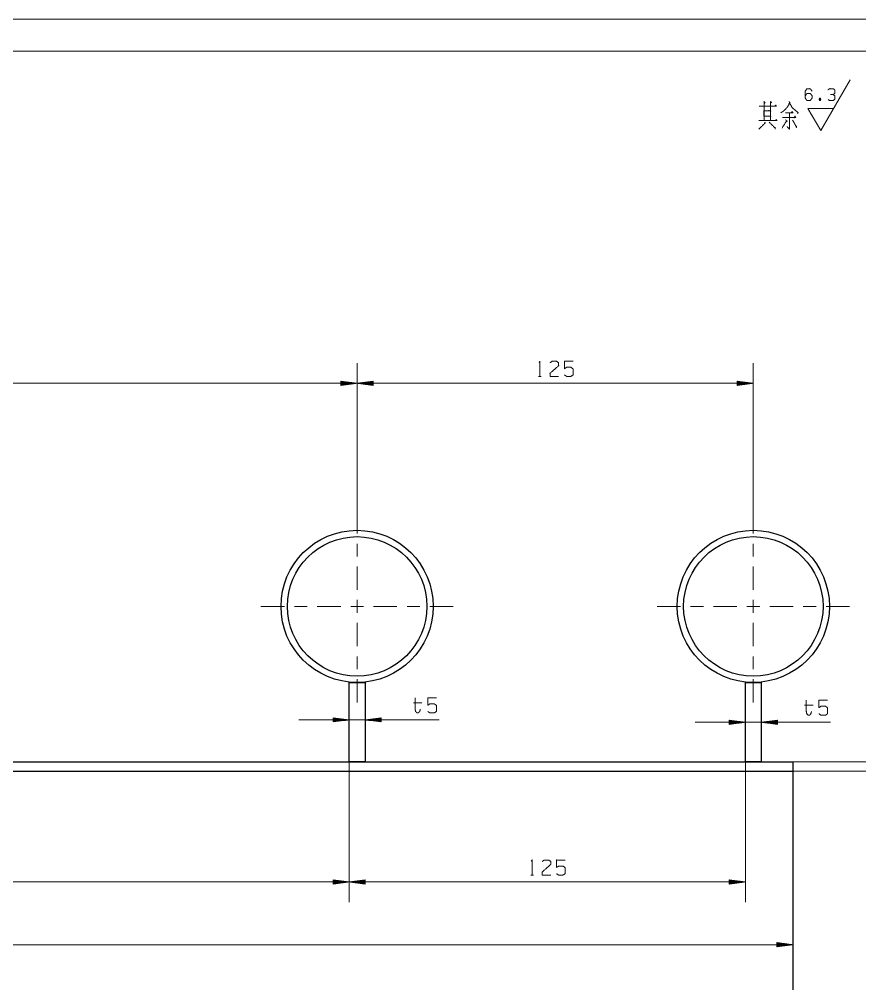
# Model space of a CAD drawing. Header units: millimetres. Extents: x 2210 to 79821, y -19430 to 2344.
# Drawn here: x 9519.2 to 9651.7, y 1637.7 to 1789.8 of the extents above; entities that cross this region are included whole.
import ezdxf

# ---------------------------------------------------------------- set-up
doc = ezdxf.new("R2010")
doc.units = ezdxf.units.MM
doc.layers.add('101', color=7, linetype='Continuous', true_color=0xffffff)

msp = doc.modelspace()

# ---------------------------------------------------------------- linework, layer by layer
msp.add_line((9641.19, 1671.23), (9641.19, 1591.53))
at = {"layer": '101', "color": 133, "linetype": 'Continuous', "lineweight": 18}
for p, q in [((9720.31, 1789.82), (9300.31, 1789.82)), ((9715.31, 1784.82), (9325.31, 1784.82))]:
    msp.add_line(p, q, dxfattribs=at)
at = {"layer": '101', "color": 43, "linetype": 'Continuous', "lineweight": 18}
for p, q in [((9645.57, 1772.27), (9650.19, 1780.27)), ((9645.39, 1777.36), (9645.51, 1777.03)), ((9645.57, 1772.27), (9643.55, 1775.77)), ((9643.55, 1775.77), (9647.59, 1775.77))]:
    msp.add_line(p, q, dxfattribs=at)
at = {"layer": '101', "color": 22, "linetype": 'Continuous', "lineweight": 18}
for p, q in [((9572.44, 1712.41), (9572.44, 1735.59)), ((9572.44, 1712.41), (9572.44, 1735.59)), ((9634.94, 1712.41), (9634.94, 1735.59)), ((9447.44, 1732.42), (9572.44, 1732.42)), ((9569.9, 1732.75), (9569.9, 1732.08)), ((9569.9, 1732.75), (9569.93, 1732.75)), ((9572.44, 1732.42), (9569.9, 1732.75)), ((9569.9, 1732.75), (9569.93, 1732.75)), ((9569.9, 1732.7), (9570.32, 1732.7)), ((9569.9, 1732.65), (9570.7, 1732.65)), ((9569.9, 1732.6), (9571.09, 1732.6)), ((9569.9, 1732.55), (9571.48, 1732.55)), ((9569.9, 1732.49), (9571.86, 1732.49)), ((9569.9, 1732.44), (9572.25, 1732.44)), ((9569.9, 1732.08), (9572.44, 1732.42)), ((9569.9, 1732.39), (9572.25, 1732.39)), ((9574.98, 1732.75), (9572.44, 1732.42)), ((9572.44, 1732.42), (9634.94, 1732.42)), ((9572.44, 1732.42), (9574.98, 1732.08)), ((9574.98, 1732.44), (9572.63, 1732.44)), ((9574.98, 1732.39), (9572.63, 1732.39)), ((9574.98, 1732.49), (9573.02, 1732.49)), ((9574.98, 1732.55), (9573.4, 1732.55)), ((9574.98, 1732.6), (9573.79, 1732.6)), ((9574.98, 1732.65), (9574.18, 1732.65)), ((9574.98, 1732.7), (9574.56, 1732.7)), ((9574.98, 1732.75), (9574.95, 1732.75)), ((9574.98, 1732.75), (9574.95, 1732.75)), ((9574.98, 1732.08), (9574.98, 1732.75)), ((9632.4, 1732.75), (9632.43, 1732.75)), ((9634.94, 1732.42), (9632.4, 1732.75)), ((9632.4, 1732.75), (9632.4, 1732.08)), ((9632.4, 1732.75), (9632.43, 1732.75)), ((9632.4, 1732.7), (9632.82, 1732.7)), ((9632.4, 1732.65), (9633.2, 1732.65)), ((9632.4, 1732.6), (9633.59, 1732.6)), ((9632.4, 1732.55), (9633.98, 1732.55)), ((9632.4, 1732.49), (9634.36, 1732.49)), ((9632.4, 1732.44), (9634.75, 1732.44)), ((9632.4, 1732.08), (9634.94, 1732.42)), ((9632.4, 1732.39), (9634.75, 1732.39)), ((9569.9, 1732.34), (9571.86, 1732.34)), ((9569.9, 1732.29), (9571.48, 1732.29)), ((9569.9, 1732.24), (9571.09, 1732.24)), ((9569.9, 1732.19), (9570.7, 1732.19)), ((9569.9, 1732.14), (9570.32, 1732.14)), ((9569.9, 1732.09), (9569.93, 1732.09)), ((9569.9, 1732.09), (9569.93, 1732.09)), ((9574.98, 1732.34), (9573.02, 1732.34)), ((9574.98, 1732.29), (9573.4, 1732.29)), ((9574.98, 1732.24), (9573.79, 1732.24)), ((9574.98, 1732.19), (9574.18, 1732.19)), ((9574.98, 1732.14), (9574.56, 1732.14)), ((9574.98, 1732.09), (9574.95, 1732.09)), ((9574.98, 1732.09), (9574.95, 1732.09)), ((9632.4, 1732.34), (9634.36, 1732.34)), ((9632.4, 1732.29), (9633.98, 1732.29)), ((9632.4, 1732.24), (9633.59, 1732.24)), ((9632.4, 1732.19), (9633.2, 1732.19)), ((9632.4, 1732.14), (9632.82, 1732.14)), ((9632.4, 1732.09), (9632.43, 1732.09)), ((9632.4, 1732.09), (9632.43, 1732.09)), ((9563.25, 1679.34), (9585.39, 1679.34)), ((9568.65, 1679.67), (9568.68, 1679.67)), ((9568.65, 1679.67), (9568.68, 1679.67)), ((9568.65, 1679.67), (9568.65, 1679)), ((9571.19, 1679.34), (9568.65, 1679.67)), ((9568.65, 1679.62), (9569.07, 1679.62)), ((9568.65, 1679.57), (9569.45, 1679.57)), ((9568.65, 1679.52), (9569.84, 1679.52)), ((9568.65, 1679.47), (9570.23, 1679.47)), ((9568.65, 1679.41), (9570.61, 1679.41)), ((9568.65, 1679.36), (9571, 1679.36)), ((9568.65, 1679), (9571.19, 1679.34)), ((9568.65, 1679.31), (9571, 1679.31)), ((9568.65, 1679.26), (9570.61, 1679.26)), ((9568.65, 1679.21), (9570.23, 1679.21)), ((9568.65, 1679.16), (9569.84, 1679.16)), ((9576.23, 1679.67), (9573.69, 1679.34)), ((9573.69, 1679.34), (9576.23, 1679)), ((9576.23, 1679.36), (9573.88, 1679.36)), ((9576.23, 1679.31), (9573.88, 1679.31)), ((9576.23, 1679.41), (9574.27, 1679.41)), ((9576.23, 1679.26), (9574.27, 1679.26)), ((9576.23, 1679.47), (9574.65, 1679.47)), ((9576.23, 1679.21), (9574.65, 1679.21)), ((9576.23, 1679.52), (9575.04, 1679.52)), ((9576.23, 1679.16), (9575.04, 1679.16)), ((9576.23, 1679.57), (9575.43, 1679.57)), ((9576.23, 1679.62), (9575.81, 1679.62)), ((9576.23, 1679.67), (9576.2, 1679.67)), ((9576.23, 1679.67), (9576.2, 1679.67)), ((9576.23, 1679), (9576.23, 1679.67)), ((9631.15, 1679.3), (9631.18, 1679.3)), ((9631.15, 1679.3), (9631.18, 1679.3)), ((9631.15, 1679.3), (9631.15, 1678.63)), ((9633.69, 1678.97), (9631.15, 1679.3)), ((9631.15, 1679.25), (9631.57, 1679.25)), ((9631.15, 1679.2), (9631.95, 1679.2)), ((9638.73, 1679.3), (9636.19, 1678.97)), ((9638.73, 1679.2), (9637.93, 1679.2)), ((9638.73, 1679.25), (9638.31, 1679.25)), ((9638.73, 1679.3), (9638.7, 1679.3)), ((9638.73, 1679.3), (9638.7, 1679.3)), ((9638.73, 1678.63), (9638.73, 1679.3)), ((9568.65, 1679.11), (9569.45, 1679.11)), ((9568.65, 1679.06), (9569.07, 1679.06)), ((9568.65, 1679.01), (9568.68, 1679.01)), ((9568.65, 1679.01), (9568.68, 1679.01)), ((9576.23, 1679.11), (9575.43, 1679.11)), ((9576.23, 1679.06), (9575.81, 1679.06)), ((9576.23, 1679.01), (9576.2, 1679.01)), ((9576.23, 1679.01), (9576.2, 1679.01)), ((9647.09, 1678.97), (9625.75, 1678.97)), ((9631.15, 1679.15), (9632.34, 1679.15)), ((9631.15, 1679.09), (9632.73, 1679.09)), ((9631.15, 1679.04), (9633.11, 1679.04)), ((9631.15, 1678.99), (9633.5, 1678.99)), ((9631.15, 1678.63), (9633.69, 1678.97)), ((9631.15, 1678.94), (9633.5, 1678.94)), ((9631.15, 1678.89), (9633.11, 1678.89)), ((9631.15, 1678.84), (9632.73, 1678.84)), ((9631.15, 1678.79), (9632.34, 1678.79)), ((9631.15, 1678.74), (9631.95, 1678.74)), ((9631.15, 1678.69), (9631.57, 1678.69)), ((9631.15, 1678.64), (9631.18, 1678.64)), ((9631.15, 1678.64), (9631.18, 1678.64)), ((9636.19, 1678.97), (9638.73, 1678.63)), ((9638.73, 1678.99), (9636.38, 1678.99)), ((9638.73, 1678.94), (9636.38, 1678.94)), ((9638.73, 1679.04), (9636.77, 1679.04)), ((9638.73, 1678.89), (9636.77, 1678.89)), ((9638.73, 1679.09), (9637.15, 1679.09)), ((9638.73, 1678.84), (9637.15, 1678.84)), ((9638.73, 1679.15), (9637.54, 1679.15)), ((9638.73, 1678.79), (9637.54, 1678.79)), ((9638.73, 1678.74), (9637.93, 1678.74)), ((9638.73, 1678.69), (9638.31, 1678.69)), ((9638.73, 1678.64), (9638.7, 1678.64)), ((9638.73, 1678.64), (9638.7, 1678.64)), ((9571.19, 1672.73), (9571.19, 1650.59)), ((9571.19, 1672.73), (9571.19, 1650.59)), ((9633.69, 1672.73), (9633.69, 1650.59)), ((9641.19, 1672.73), (9666.86, 1672.73)), ((9641.19, 1671.23), (9666.86, 1671.23)), ((9641.19, 1671.23), (9641.19, 1640.7)), ((9571.19, 1653.77), (9446.19, 1653.77)), ((9571.19, 1653.77), (9568.65, 1654.1)), ((9568.65, 1654.1), (9568.65, 1653.43)), ((9568.65, 1654.1), (9568.68, 1654.1)), ((9568.65, 1654.1), (9568.68, 1654.1)), ((9568.65, 1654.05), (9569.07, 1654.05)), ((9568.65, 1653.99), (9569.45, 1653.99)), ((9568.65, 1653.94), (9569.84, 1653.94)), ((9568.65, 1653.89), (9570.23, 1653.89)), ((9568.65, 1653.84), (9570.61, 1653.84)), ((9568.65, 1653.79), (9571, 1653.79)), ((9568.65, 1653.43), (9571.19, 1653.77)), ((9568.65, 1653.74), (9571, 1653.74)), ((9568.65, 1653.69), (9570.61, 1653.69)), ((9568.65, 1653.64), (9570.23, 1653.64)), ((9568.65, 1653.59), (9569.84, 1653.59)), ((9568.65, 1653.54), (9569.45, 1653.54)), ((9568.65, 1653.49), (9569.07, 1653.49)), ((9568.65, 1653.44), (9568.68, 1653.44)), ((9568.65, 1653.44), (9568.68, 1653.44)), ((9573.73, 1654.1), (9571.19, 1653.77)), ((9633.69, 1653.77), (9571.19, 1653.77)), ((9571.19, 1653.77), (9573.73, 1653.43)), ((9573.73, 1653.79), (9571.38, 1653.79)), ((9573.73, 1653.74), (9571.38, 1653.74)), ((9573.73, 1653.84), (9571.77, 1653.84)), ((9573.73, 1653.69), (9571.77, 1653.69)), ((9573.73, 1653.89), (9572.15, 1653.89)), ((9573.73, 1653.64), (9572.15, 1653.64)), ((9573.73, 1653.94), (9572.54, 1653.94)), ((9573.73, 1653.59), (9572.54, 1653.59)), ((9573.73, 1653.99), (9572.93, 1653.99)), ((9573.73, 1653.54), (9572.93, 1653.54)), ((9573.73, 1654.05), (9573.31, 1654.05)), ((9573.73, 1653.49), (9573.31, 1653.49)), ((9573.73, 1654.1), (9573.7, 1654.1)), ((9573.73, 1654.1), (9573.7, 1654.1)), ((9573.73, 1653.44), (9573.7, 1653.44)), ((9573.73, 1653.44), (9573.7, 1653.44)), ((9573.73, 1653.43), (9573.73, 1654.1)), ((9631.15, 1654.1), (9631.18, 1654.1)), ((9633.69, 1653.77), (9631.15, 1654.1)), ((9631.15, 1654.1), (9631.18, 1654.1)), ((9631.15, 1654.1), (9631.15, 1653.43)), ((9631.15, 1654.05), (9631.57, 1654.05)), ((9631.15, 1653.99), (9631.95, 1653.99)), ((9631.15, 1653.94), (9632.34, 1653.94)), ((9631.15, 1653.89), (9632.73, 1653.89)), ((9631.15, 1653.84), (9633.11, 1653.84)), ((9631.15, 1653.79), (9633.5, 1653.79)), ((9631.15, 1653.43), (9633.69, 1653.77)), ((9631.15, 1653.74), (9633.5, 1653.74)), ((9631.15, 1653.69), (9633.11, 1653.69)), ((9631.15, 1653.64), (9632.73, 1653.64)), ((9631.15, 1653.59), (9632.34, 1653.59)), ((9631.15, 1653.54), (9631.95, 1653.54)), ((9631.15, 1653.49), (9631.57, 1653.49)), ((9631.15, 1653.44), (9631.18, 1653.44)), ((9631.15, 1653.44), (9631.18, 1653.44)), ((9638.65, 1644.2), (9638.68, 1644.2)), ((9638.65, 1644.2), (9638.68, 1644.2)), ((9638.65, 1644.2), (9638.65, 1643.54)), ((9641.19, 1643.87), (9638.65, 1644.2)), ((9378.69, 1643.87), (9641.19, 1643.87)), ((9638.65, 1644.15), (9639.07, 1644.15)), ((9638.65, 1644.1), (9639.45, 1644.1)), ((9638.65, 1644.05), (9639.84, 1644.05)), ((9638.65, 1644), (9640.23, 1644)), ((9638.65, 1643.95), (9640.61, 1643.95)), ((9638.65, 1643.9), (9641, 1643.9)), ((9638.65, 1643.54), (9641.19, 1643.87)), ((9638.65, 1643.84), (9641, 1643.84)), ((9638.65, 1643.79), (9640.61, 1643.79)), ((9638.65, 1643.74), (9640.23, 1643.74)), ((9638.65, 1643.69), (9639.84, 1643.69)), ((9638.65, 1643.64), (9639.45, 1643.64)), ((9638.65, 1643.59), (9639.07, 1643.59)), ((9638.65, 1643.54), (9638.68, 1643.54)), ((9638.65, 1643.54), (9638.68, 1643.54))]:
    msp.add_line(p, q, dxfattribs=at)
at = {"layer": '101', "color": 72, "linetype": 'Continuous', "lineweight": 18}
for p, q in [((9601.07, 1733.51), (9601.49, 1733.51)), ((9581.33, 1682.01), (9582.66, 1682.01)), ((9643.03, 1681.64), (9644.36, 1681.64)), ((9599.82, 1654.86), (9600.24, 1654.86))]:
    msp.add_line(p, q, dxfattribs=at)
at = {"layer": '101', "color": 151, "linetype": 'Continuous', "lineweight": 18}
for p, q in [((9572.44, 1708.71), (9572.44, 1712.41)), ((9634.94, 1708.71), (9634.94, 1712.41)), ((9572.44, 1705.11), (9572.44, 1707.12)), ((9634.94, 1705.11), (9634.94, 1707.12)), ((9572.44, 1699.82), (9572.44, 1703.53)), ((9634.94, 1699.82), (9634.94, 1703.53)), ((9572.44, 1696.23), (9572.44, 1698.24)), ((9634.94, 1696.23), (9634.94, 1698.24)), ((9560.97, 1697.23), (9557.27, 1697.23)), ((9564.56, 1697.23), (9562.55, 1697.23)), ((9569.85, 1697.23), (9566.15, 1697.23)), ((9571.44, 1697.23), (9573.44, 1697.23)), ((9575.03, 1697.23), (9578.73, 1697.23)), ((9580.32, 1697.23), (9582.33, 1697.23)), ((9583.91, 1697.23), (9587.62, 1697.23)), ((9623.47, 1697.23), (9619.77, 1697.23)), ((9627.06, 1697.23), (9625.05, 1697.23)), ((9632.35, 1697.23), (9628.65, 1697.23)), ((9633.94, 1697.23), (9635.94, 1697.23)), ((9637.53, 1697.23), (9641.23, 1697.23)), ((9642.82, 1697.23), (9644.83, 1697.23)), ((9646.41, 1697.23), (9650.12, 1697.23)), ((9572.44, 1694.64), (9572.44, 1690.94)), ((9634.94, 1694.64), (9634.94, 1690.94)), ((9572.44, 1689.35), (9572.44, 1687.35)), ((9634.94, 1689.35), (9634.94, 1687.35)), ((9572.44, 1685.76), (9572.44, 1682.06)), ((9634.94, 1685.76), (9634.94, 1682.06))]:
    msp.add_line(p, q, dxfattribs=at)
at = {"layer": '101', "color": 163, "linetype": 'Continuous', "lineweight": 25}
for p, q in [((9571.19, 1685.23), (9573.69, 1685.23)), ((9571.19, 1672.73), (9571.19, 1685.23)), ((9573.69, 1685.23), (9573.69, 1672.73)), ((9633.69, 1685.23), (9636.19, 1685.23)), ((9633.69, 1672.73), (9633.69, 1685.23)), ((9636.19, 1685.23), (9636.19, 1672.73)), ((9378.69, 1672.73), (9641.19, 1672.73)), ((9573.69, 1672.73), (9571.19, 1672.73)), ((9636.19, 1672.73), (9633.69, 1672.73)), ((9641.19, 1672.73), (9641.19, 1671.23)), ((9378.69, 1671.23), (9641.19, 1671.23))]:
    msp.add_line(p, q, dxfattribs=at)
for centre, radius in [((9572.44, 1697.23), 12), ((9572.44, 1697.23), 11), ((9634.94, 1697.23), 12), ((9634.94, 1697.23), 11)]:
    msp.add_circle(centre, radius, dxfattribs=at)
at = {"layer": '101', "color": 43, "linetype": 'Continuous', "lineweight": 18}
for points, knots in [([(9643.14, 1777.76), (9643.39, 1778.13), (9643.93, 1778.13), (9644.2, 1777.76), (9644.2, 1777.38), (9643.93, 1777.01), (9643.39, 1777.01), (9643.14, 1777.38), (9643.14, 1778.5), (9643.39, 1778.88), (9643.93, 1778.88), (9644.2, 1778.5)], [0, 0, 0.076963, 0.169763, 0.248074, 0.312018, 0.39033, 0.48313, 0.560092, 0.751926, 0.828889, 0.921689, 1, 1]), ([(9647.52, 1777.95), (9647.78, 1778.13), (9647.78, 1778.7), (9647.52, 1778.88), (9646.97, 1778.88), (9646.71, 1778.7)], [0, 0, 0.153872, 0.429849, 0.583721, 0.846128, 1, 1]), ([(9645.39, 1777.03), (9645.51, 1777.03), (9645.58, 1777.21), (9645.51, 1777.36), (9645.39, 1777.36), (9645.32, 1777.21), (9645.39, 1777.03), (9645.51, 1777.36)], [0, 0, 0.093983, 0.236792, 0.365957, 0.45994, 0.589105, 0.731914, 1, 1]), ([(9646.72, 1777.19), (9646.97, 1777.01), (9647.52, 1777.01), (9647.78, 1777.19), (9647.78, 1777.76), (9647.52, 1777.95), (9647.11, 1777.95)], [0, 0, 0.12412, 0.343693, 0.472448, 0.703377, 0.836727, 1, 1])]:
    msp.add_open_spline(points, degree=1, knots=knots, dxfattribs=at)
at = {"layer": '101', "color": 72, "linetype": 'Continuous', "lineweight": 18}
for points, knots in [([(9636.61, 1776.84), (9636.8, 1776.69), (9636.64, 1776.54), (9636.64, 1776.84), (9636.64, 1773.84), (9636.64, 1776.12), (9635.87, 1776.12), (9638.6, 1776.12), (9637.67, 1776.12), (9637.67, 1776.8), (9637.67, 1773.84), (9637.67, 1775.41), (9636.61, 1775.41), (9636.61, 1774.55), (9637.67, 1774.55), (9637.67, 1773.84), (9635.81, 1773.84), (9638.68, 1773.84), (9638.55, 1774.02), (9638.41, 1773.84)], [0, 0, 0.009717, 0.01862, 0.030836, 0.152989, 0.24613, 0.277436, 0.388627, 0.426411, 0.453896, 0.574522, 0.638652, 0.681834, 0.716953, 0.760134, 0.789145, 0.864711, 0.9813, 0.99065, 1, 1]), ([(9637.7, 1776.61), (9637.83, 1776.72), (9637.67, 1776.84)], [0, 0, 0.471535, 1, 1]), ([(9640.58, 1776.84), (9640.74, 1776.69), (9640.66, 1776.72), (9640.5, 1776.27), (9640.24, 1775.9), (9639.92, 1775.56), (9639.63, 1775.3), (9639.26, 1775.07)], [0, 0, 0.086309, 0.12102, 0.309421, 0.490705, 0.673783, 0.828666, 1, 1]), ([(9640.63, 1776.61), (9640.85, 1776.31), (9641.03, 1775.94), (9641.4, 1775.6), (9641.85, 1775.22), (9641.99, 1775.11), (9642.01, 1775.11), (9641.91, 1774.96)], [0, 0, 0.16272, 0.348027, 0.570218, 0.82989, 0.906889, 0.918635, 1, 1]), ([(9638.36, 1776.12), (9638.49, 1776.31), (9638.57, 1776.12)], [0, 0, 0.529971, 1, 1]), ([(9640.02, 1775.07), (9641.22, 1775.07), (9641.03, 1775.26), (9640.9, 1775.07)], [0, 0, 0.707431, 0.863851, 1, 1]), ([(9640.63, 1775.07), (9640.63, 1772.49), (9640.26, 1772.9)], [0, 0, 0.823415, 1, 1]), ([(9636.74, 1773.61), (9636.85, 1773.42), (9636.82, 1773.5), (9635.81, 1772.49)], [0, 0, 0.125001, 0.171159, 1, 1]), ([(9637.43, 1773.61), (9638.41, 1772.64), (9638.41, 1772.82), (9638.36, 1772.49)], [0, 0, 0.723289, 0.821343, 1, 1]), ([(9640.02, 1773.99), (9640.26, 1773.72), (9640.21, 1773.84), (9639.47, 1772.67)], [0, 0, 0.190889, 0.257814, 1, 1]), ([(9639.55, 1774.32), (9641.64, 1774.32), (9641.51, 1774.55), (9641.38, 1774.25)], [0, 0, 0.780475, 0.877786, 1, 1]), ([(9641.14, 1773.91), (9641.75, 1772.82), (9641.77, 1772.97), (9641.72, 1772.75)], [0, 0, 0.764772, 0.858208, 1, 1]), ([(9601.14, 1735.69), (9601.28, 1735.89), (9601.28, 1733.51)], [0, 0, 0.093489, 1, 1]), ([(9602.89, 1735.66), (9603.21, 1735.89), (9603.89, 1735.89), (9604.23, 1735.66), (9604.23, 1735.19), (9602.87, 1733.99), (9602.89, 1733.51), (9604.23, 1733.51)], [0, 0, 0.069691, 0.192975, 0.265272, 0.350227, 0.67474, 0.759754, 1, 1]), ([(9605.15, 1733.74), (9605.48, 1733.51), (9606.17, 1733.51), (9606.51, 1733.74), (9606.51, 1734.69), (9606.17, 1734.94), (9605.48, 1734.94), (9605.15, 1734.71), (9605.15, 1735.89), (9606.51, 1735.89)], [0, 0, 0.062227, 0.168342, 0.230571, 0.376815, 0.441267, 0.547382, 0.609609, 0.79049, 1, 1]), ([(9582.41, 1681.01), (9582.32, 1680.66), (9582.13, 1680.46), (9581.88, 1680.46), (9581.67, 1680.66), (9581.6, 1681.01), (9581.6, 1682.83)], [0, 0, 0.107409, 0.190398, 0.264022, 0.350758, 0.457004, 1, 1]), ([(9583.59, 1680.66), (9583.92, 1680.43), (9584.61, 1680.43), (9584.95, 1680.66), (9584.95, 1681.61), (9584.61, 1681.86), (9583.92, 1681.86), (9583.59, 1681.63), (9583.59, 1682.81), (9584.95, 1682.81)], [0, 0, 0.062229, 0.168343, 0.230572, 0.376815, 0.441266, 0.54738, 0.609609, 0.790489, 1, 1]), ([(9644.11, 1680.64), (9644.02, 1680.29), (9643.83, 1680.09), (9643.58, 1680.09), (9643.37, 1680.29), (9643.3, 1680.64), (9643.3, 1682.46)], [0, 0, 0.107411, 0.190399, 0.264024, 0.35076, 0.457004, 1, 1]), ([(9645.29, 1680.29), (9645.63, 1680.06), (9646.32, 1680.06), (9646.65, 1680.29), (9646.65, 1681.24), (9646.32, 1681.49), (9645.63, 1681.49), (9645.29, 1681.26), (9645.29, 1682.44), (9646.65, 1682.44)], [0, 0, 0.062227, 0.168345, 0.230571, 0.376816, 0.441265, 0.547383, 0.60961, 0.79049, 1, 1]), ([(9599.89, 1657.03), (9600.03, 1657.23), (9600.03, 1654.86)], [0, 0, 0.093491, 1, 1]), ([(9601.64, 1657.01), (9601.96, 1657.23), (9602.64, 1657.23), (9602.98, 1657.01), (9602.98, 1656.53), (9601.62, 1655.33), (9601.64, 1654.86), (9602.98, 1654.86)], [0, 0, 0.069694, 0.192979, 0.265274, 0.350227, 0.67474, 0.759752, 1, 1]), ([(9603.9, 1655.08), (9604.23, 1654.86), (9604.92, 1654.86), (9605.26, 1655.08), (9605.26, 1656.03), (9604.92, 1656.28), (9604.23, 1656.28), (9603.9, 1656.06), (9603.9, 1657.23), (9605.26, 1657.23)], [0, 0, 0.062229, 0.168345, 0.230571, 0.376816, 0.441264, 0.547379, 0.609609, 0.79049, 1, 1])]:
    msp.add_open_spline(points, degree=1, knots=knots, dxfattribs=at)

doc.saveas('drawing.dxf')
